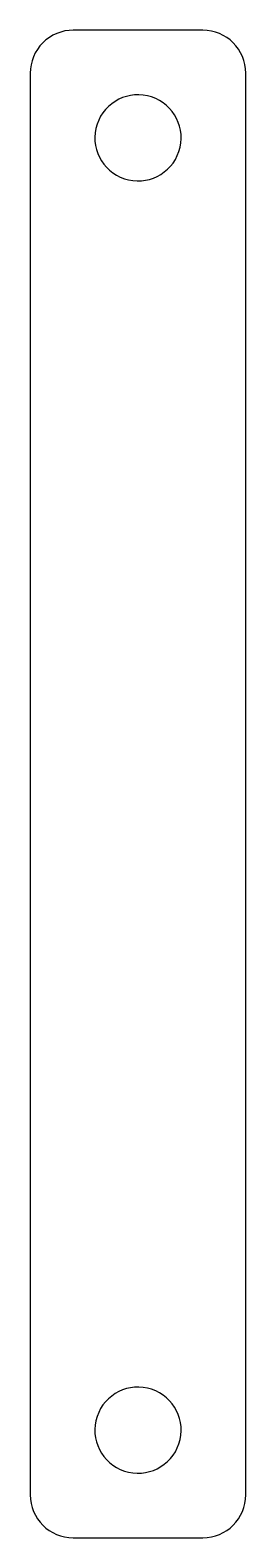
# Model space of a CAD drawing. Header units: millimetres. Extents: x 0 to 5, y 0 to 35.
import ezdxf

# ---------------------------------------------------------------- set-up
doc = ezdxf.new("R2010")
doc.units = ezdxf.units.MM
doc.layers.add('Shape2DView', color=7, linetype='CONTINUOUS')

msp = doc.modelspace()

# ---------------------------------------------------------------- linework, layer by layer
at = {"layer": 'Shape2DView'}
for p, q in [((4, 35), (1, 35)), ((0, 34), (0, 1)), ((5, 1), (5, 34)), ((1, 0), (4, 0))]:
    msp.add_line(p, q, dxfattribs=at)
for centre, start_param, end_param in [((1, 34), 0.32175, 1.892547), ((4, 34), 5.034139, 0.32175), ((2.5, 32.5), 0, 6.28318), ((2.5, 2.5), 0, 6.28318), ((1, 1), 1.892547, 3.463343), ((4, 1), 3.463343, 5.034139)]:
    msp.add_ellipse(centre, major_axis=(0.316, 0.949), ratio=1, start_param=start_param, end_param=end_param, dxfattribs=at)

doc.saveas('drawing.dxf')
